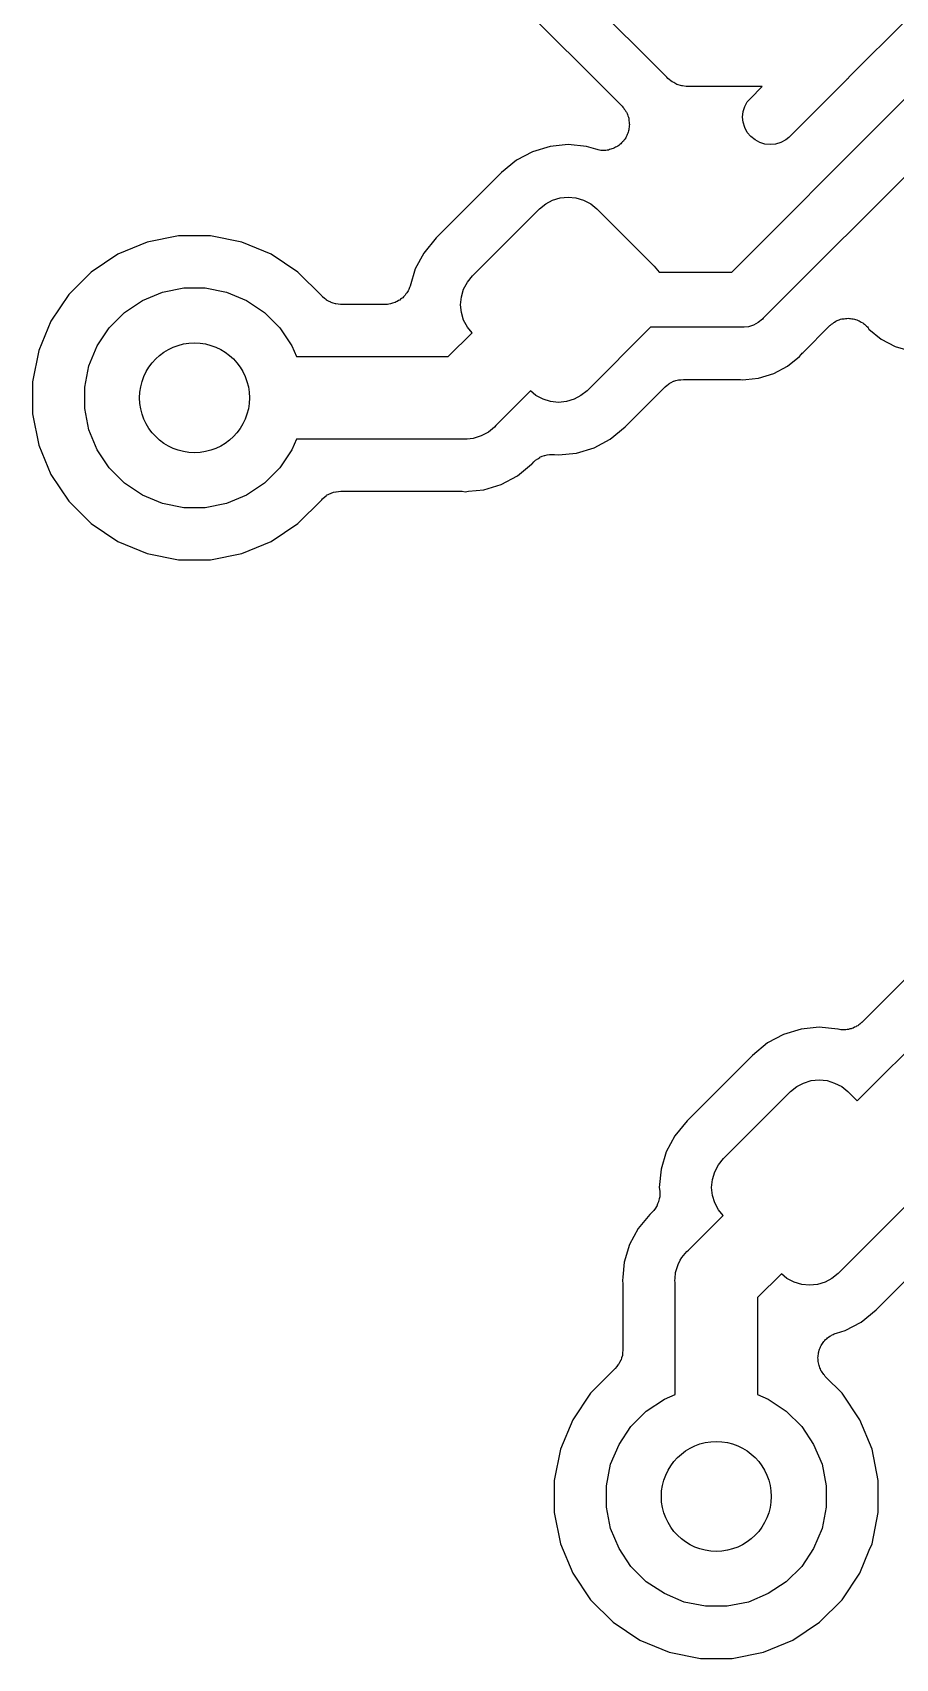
# Model space of a CAD drawing. Extents: x 100.2 to 129.8, y -164.8 to -95.2.
# Drawn here: x 107.01 to 110.15, y -132.59 to -126.67 of the extents above; entities that cross this region are included whole.
import ezdxf

# ---------------------------------------------------------------- set-up
doc = ezdxf.new("R2010")
doc.units = 0
doc.layers.add('BLACK', color=7, linetype='CONTINUOUS')

msp = doc.modelspace()

# ---------------------------------------------------------------- linework, layer by layer
at = {"layer": 'BLACK', "linetype": 'CONTINUOUS'}
for p, q in [((109.32, -126.833), (108.723, -126.236)), ((108.672, -126.453), (109.156, -126.937)), ((110.195, -126.621), (109.983, -126.833)), ((110.124, -126.974), (110.337, -126.762)), ((109.323, -126.837), (109.32, -126.833)), ((109.339, -126.849), (109.323, -126.837)), ((109.345, -126.852), (109.339, -126.849)), ((109.356, -126.859), (109.345, -126.852)), ((109.375, -126.864), (109.356, -126.859)), ((109.377, -126.864), (109.375, -126.864)), ((109.39, -126.866), (109.377, -126.864)), ((109.976, -126.84), (109.764, -127.052)), ((109.98, -126.837), (109.976, -126.84)), ((109.983, -126.833), (109.98, -126.837)), ((109.395, -126.866), (109.39, -126.866)), ((109.39, -126.866), (109.39, -126.866)), ((109.399, -126.866), (109.395, -126.866)), ((109.667, -126.866), (109.399, -126.866)), ((109.604, -126.939), (109.613, -126.922)), ((109.613, -126.922), (109.623, -126.911)), ((109.623, -126.911), (109.667, -126.866)), ((109.156, -126.937), (109.157, -126.938)), ((109.157, -126.938), (109.16, -126.942)), ((109.16, -126.942), (109.163, -126.945)), ((109.163, -126.945), (109.165, -126.949)), ((109.165, -126.949), (109.168, -126.953)), ((109.168, -126.953), (109.17, -126.957)), ((109.17, -126.957), (109.173, -126.96)), ((109.173, -126.96), (109.175, -126.965)), ((109.175, -126.965), (109.177, -126.969)), ((109.177, -126.969), (109.178, -126.973)), ((109.178, -126.973), (109.18, -126.978)), ((109.18, -126.978), (109.181, -126.982)), ((109.181, -126.982), (109.182, -126.987)), ((109.556, -127.543), (110.124, -126.974)), ((109.596, -126.978), (109.598, -126.958)), ((109.598, -126.997), (109.596, -126.978)), ((109.598, -126.958), (109.604, -126.939)), ((110.124, -126.974), (110.124, -126.974)), ((109.176, -127.041), (109.174, -127.045)), ((109.178, -127.037), (109.176, -127.041)), ((109.179, -127.033), (109.178, -127.037)), ((109.18, -127.028), (109.179, -127.033)), ((109.182, -127.024), (109.18, -127.028)), ((109.182, -126.987), (109.182, -126.991)), ((109.182, -126.991), (109.183, -126.996)), ((109.183, -127.014), (109.182, -127.019)), ((109.182, -127.019), (109.182, -127.024)), ((109.183, -126.996), (109.183, -127.001)), ((109.183, -127.001), (109.184, -127.005)), ((109.184, -127.005), (109.183, -127.01)), ((109.183, -127.01), (109.183, -127.014)), ((109.604, -127.016), (109.598, -126.997)), ((109.613, -127.034), (109.604, -127.016)), ((109.626, -127.049), (109.613, -127.034)), ((108.895, -127.085), (108.831, -127.104)), ((108.961, -127.078), (108.895, -127.085)), ((109.027, -127.085), (108.961, -127.078)), ((109.061, -127.095), (109.027, -127.085)), ((109.066, -127.096), (109.061, -127.095)), ((109.07, -127.097), (109.066, -127.096)), ((109.075, -127.098), (109.07, -127.097)), ((109.079, -127.099), (109.075, -127.098)), ((109.084, -127.099), (109.079, -127.099)), ((109.088, -127.099), (109.084, -127.099)), ((109.093, -127.099), (109.088, -127.099)), ((109.098, -127.099), (109.093, -127.099)), ((109.102, -127.098), (109.098, -127.099)), ((109.107, -127.098), (109.102, -127.098)), ((109.111, -127.096), (109.107, -127.098)), ((109.116, -127.095), (109.111, -127.096)), ((109.12, -127.094), (109.116, -127.095)), ((109.125, -127.092), (109.12, -127.094)), ((109.129, -127.09), (109.125, -127.092)), ((109.133, -127.088), (109.129, -127.09)), ((109.137, -127.086), (109.133, -127.088)), ((109.141, -127.084), (109.137, -127.086)), ((109.145, -127.081), (109.141, -127.084)), ((109.149, -127.078), (109.145, -127.081)), ((109.152, -127.075), (109.149, -127.078)), ((109.155, -127.072), (109.152, -127.075)), ((109.158, -127.068), (109.155, -127.072)), ((109.162, -127.065), (109.158, -127.068)), ((109.164, -127.061), (109.162, -127.065)), ((109.167, -127.058), (109.164, -127.061)), ((109.17, -127.054), (109.167, -127.058)), ((109.172, -127.05), (109.17, -127.054)), ((109.174, -127.045), (109.172, -127.05)), ((109.641, -127.061), (109.626, -127.049)), ((109.658, -127.071), (109.641, -127.061)), ((109.677, -127.076), (109.658, -127.071)), ((109.697, -127.078), (109.677, -127.076)), ((109.716, -127.076), (109.697, -127.078)), ((109.735, -127.071), (109.716, -127.076)), ((109.753, -127.061), (109.735, -127.071)), ((109.764, -127.052), (109.753, -127.061)), ((108.773, -127.135), (108.718, -127.18)), ((108.831, -127.104), (108.773, -127.135)), ((110.266, -127.116), (109.671, -127.71)), ((108.718, -127.18), (108.48, -127.418)), ((108.879, -127.294), (108.904, -127.28)), ((108.904, -127.28), (108.932, -127.272)), ((108.932, -127.272), (108.961, -127.269)), ((108.961, -127.269), (108.989, -127.272)), ((108.989, -127.272), (109.017, -127.28)), ((109.017, -127.28), (109.043, -127.294)), ((108.612, -127.556), (108.856, -127.312)), ((108.856, -127.312), (108.879, -127.294)), ((109.043, -127.294), (109.065, -127.312)), ((109.065, -127.312), (109.274, -127.521)), ((107.428, -127.433), (107.321, -127.477)), ((107.542, -127.41), (107.428, -127.433)), ((107.658, -127.41), (107.542, -127.41)), ((107.772, -127.433), (107.658, -127.41)), ((107.879, -127.477), (107.772, -127.433)), ((108.48, -127.418), (108.435, -127.473)), ((107.321, -127.477), (107.224, -127.542)), ((107.976, -127.542), (107.879, -127.477)), ((108.435, -127.473), (108.404, -127.531)), ((107.224, -127.542), (107.142, -127.624)), ((108.063, -127.629), (107.976, -127.542)), ((108.404, -127.531), (108.385, -127.593)), ((108.594, -127.579), (108.612, -127.556)), ((109.274, -127.521), (109.292, -127.543)), ((109.292, -127.543), (109.556, -127.543)), ((107.142, -127.624), (107.077, -127.721)), ((107.411, -127.646), (107.483, -127.615)), ((107.483, -127.615), (107.561, -127.6)), ((107.561, -127.6), (107.639, -127.6)), ((107.639, -127.6), (107.717, -127.615)), ((107.717, -127.615), (107.789, -127.646)), ((108.065, -127.631), (108.063, -127.629)), ((108.066, -127.632), (108.065, -127.631)), ((108.073, -127.638), (108.066, -127.632)), ((108.066, -127.632), (108.066, -127.632)), ((108.361, -127.632), (108.358, -127.636)), ((108.364, -127.629), (108.361, -127.632)), ((108.367, -127.626), (108.364, -127.629)), ((108.37, -127.622), (108.367, -127.626)), ((108.373, -127.618), (108.37, -127.622)), ((108.375, -127.614), (108.373, -127.618)), ((108.378, -127.611), (108.375, -127.614)), ((108.38, -127.606), (108.378, -127.611)), ((108.382, -127.602), (108.38, -127.606)), ((108.383, -127.598), (108.382, -127.602)), ((108.385, -127.594), (108.383, -127.598)), ((108.385, -127.593), (108.385, -127.594)), ((108.569, -127.661), (108.572, -127.632)), ((108.572, -127.632), (108.58, -127.604)), ((108.58, -127.604), (108.594, -127.579)), ((107.289, -127.745), (107.345, -127.689)), ((107.345, -127.689), (107.411, -127.646)), ((107.789, -127.646), (107.855, -127.689)), ((107.855, -127.689), (107.911, -127.745)), ((108.08, -127.643), (108.073, -127.638)), ((108.08, -127.644), (108.08, -127.643)), ((108.088, -127.648), (108.08, -127.644)), ((108.08, -127.644), (108.08, -127.644)), ((108.096, -127.652), (108.088, -127.648)), ((108.097, -127.653), (108.096, -127.652)), ((108.096, -127.652), (108.096, -127.652)), ((108.105, -127.655), (108.097, -127.653)), ((108.113, -127.658), (108.105, -127.655)), ((108.114, -127.658), (108.113, -127.658)), ((108.123, -127.659), (108.114, -127.658)), ((108.114, -127.658), (108.114, -127.658)), ((108.132, -127.66), (108.123, -127.659)), ((108.133, -127.66), (108.132, -127.66)), ((108.294, -127.66), (108.133, -127.66)), ((108.133, -127.66), (108.133, -127.66)), ((108.133, -127.66), (108.133, -127.66)), ((108.133, -127.66), (108.133, -127.66)), ((108.299, -127.66), (108.294, -127.66)), ((108.303, -127.66), (108.299, -127.66)), ((108.308, -127.659), (108.303, -127.66)), ((108.313, -127.658), (108.308, -127.659)), ((108.317, -127.657), (108.313, -127.658)), ((108.321, -127.656), (108.317, -127.657)), ((108.326, -127.654), (108.321, -127.656)), ((108.331, -127.653), (108.326, -127.654)), ((108.334, -127.651), (108.331, -127.653)), ((108.338, -127.649), (108.334, -127.651)), ((108.343, -127.646), (108.338, -127.649)), ((108.347, -127.644), (108.343, -127.646)), ((108.35, -127.641), (108.347, -127.644)), ((108.354, -127.639), (108.35, -127.641)), ((108.358, -127.636), (108.354, -127.639)), ((108.572, -127.689), (108.569, -127.661)), ((108.58, -127.717), (108.572, -127.689)), ((107.077, -127.721), (107.033, -127.828)), ((107.246, -127.811), (107.289, -127.745)), ((107.911, -127.745), (107.954, -127.811)), ((108.594, -127.743), (108.58, -127.717)), ((108.611, -127.763), (108.594, -127.743)), ((109.26, -127.743), (109.03, -127.974)), ((109.592, -127.743), (109.26, -127.743)), ((109.597, -127.743), (109.592, -127.743)), ((109.602, -127.743), (109.597, -127.743)), ((109.617, -127.741), (109.602, -127.743)), ((109.602, -127.743), (109.602, -127.743)), ((109.636, -127.736), (109.617, -127.741)), ((109.653, -127.726), (109.636, -127.736)), ((109.668, -127.714), (109.653, -127.726)), ((109.671, -127.71), (109.668, -127.714)), ((109.816, -127.835), (109.912, -127.738)), ((109.912, -127.738), (109.913, -127.737)), ((109.913, -127.737), (109.916, -127.735)), ((109.916, -127.735), (109.92, -127.732)), ((109.92, -127.732), (109.924, -127.729)), ((109.924, -127.729), (109.928, -127.726)), ((109.928, -127.726), (109.931, -127.724)), ((109.931, -127.724), (109.935, -127.721)), ((109.935, -127.721), (109.94, -127.719)), ((109.94, -127.719), (109.944, -127.717)), ((109.944, -127.717), (109.948, -127.716)), ((109.948, -127.716), (109.952, -127.714)), ((109.952, -127.714), (109.957, -127.713)), ((109.957, -127.713), (109.962, -127.712)), ((109.962, -127.712), (109.966, -127.712)), ((109.966, -127.712), (109.97, -127.711)), ((109.97, -127.711), (109.975, -127.711)), ((109.975, -127.711), (109.98, -127.71)), ((109.98, -127.71), (109.985, -127.711)), ((109.985, -127.711), (109.989, -127.711)), ((109.989, -127.711), (109.994, -127.712)), ((109.994, -127.712), (109.999, -127.712)), ((109.999, -127.712), (110.003, -127.714)), ((110.003, -127.714), (110.007, -127.715)), ((110.007, -127.715), (110.012, -127.716)), ((110.012, -127.716), (110.016, -127.718)), ((110.016, -127.718), (110.02, -127.72)), ((110.02, -127.72), (110.024, -127.722)), ((110.024, -127.722), (110.028, -127.724)), ((110.028, -127.724), (110.033, -127.727)), ((110.033, -127.727), (110.036, -127.73)), ((110.036, -127.73), (110.04, -127.732)), ((110.04, -127.732), (110.043, -127.736)), ((110.043, -127.736), (110.047, -127.739)), ((110.047, -127.739), (110.05, -127.742)), ((110.05, -127.742), (110.053, -127.745)), ((110.053, -127.745), (110.056, -127.75)), ((110.056, -127.75), (110.1, -127.786)), ((107.215, -127.883), (107.246, -127.811)), ((107.954, -127.811), (107.971, -127.85)), ((108.524, -127.85), (108.611, -127.763)), ((110.1, -127.786), (110.151, -127.813)), ((107.033, -127.828), (107.01, -127.942)), ((107.971, -127.85), (108.524, -127.85)), ((109.759, -127.885), (109.803, -127.849)), ((109.803, -127.849), (109.809, -127.842)), ((109.809, -127.842), (109.81, -127.841)), ((109.81, -127.841), (109.813, -127.838)), ((109.813, -127.838), (109.816, -127.835)), ((110.151, -127.813), (110.198, -127.827)), ((107.2, -127.961), (107.215, -127.883)), ((109.607, -127.933), (109.654, -127.929)), ((109.654, -127.929), (109.709, -127.912)), ((109.709, -127.912), (109.759, -127.885)), ((107.01, -127.942), (107.01, -128.058)), ((107.2, -128.039), (107.2, -127.961)), ((108.823, -127.975), (108.697, -128.101)), ((108.843, -127.992), (108.823, -127.975)), ((109.03, -127.974), (109.007, -127.992)), ((109.168, -128.106), (109.313, -127.961)), ((109.313, -127.961), (109.314, -127.96)), ((109.313, -127.961), (109.313, -127.961)), ((109.313, -127.961), (109.313, -127.961)), ((109.313, -127.961), (109.313, -127.961)), ((109.314, -127.96), (109.321, -127.954)), ((109.321, -127.954), (109.328, -127.949)), ((109.328, -127.948), (109.336, -127.944)), ((109.328, -127.949), (109.328, -127.948)), ((109.328, -127.949), (109.328, -127.949)), ((109.336, -127.944), (109.344, -127.94)), ((109.344, -127.94), (109.344, -127.94)), ((109.344, -127.94), (109.345, -127.94)), ((109.345, -127.94), (109.353, -127.937)), ((109.353, -127.937), (109.362, -127.935)), ((109.362, -127.935), (109.362, -127.935)), ((109.362, -127.935), (109.363, -127.935)), ((109.363, -127.935), (109.371, -127.934)), ((109.371, -127.934), (109.38, -127.933)), ((109.38, -127.933), (109.578, -127.933)), ((109.578, -127.933), (109.58, -127.933)), ((109.58, -127.933), (109.584, -127.933)), ((109.584, -127.933), (109.588, -127.933)), ((109.588, -127.933), (109.597, -127.934)), ((109.597, -127.934), (109.607, -127.933)), ((109.607, -127.933), (109.607, -127.933)), ((107.215, -128.117), (107.2, -128.039)), ((108.869, -128.005), (108.843, -127.992)), ((108.896, -128.014), (108.869, -128.005)), ((108.925, -128.017), (108.896, -128.014)), ((108.954, -128.014), (108.925, -128.017)), ((108.982, -128.005), (108.954, -128.014)), ((109.007, -127.992), (108.982, -128.005)), ((107.01, -128.058), (107.033, -128.172)), ((108.692, -128.107), (108.67, -128.125)), ((108.697, -128.101), (108.692, -128.107)), ((109.113, -128.151), (109.168, -128.106)), ((107.246, -128.189), (107.215, -128.117)), ((107.971, -128.15), (107.954, -128.189)), ((108.579, -128.15), (107.971, -128.15)), ((108.586, -128.151), (108.579, -128.15)), ((108.593, -128.15), (108.586, -128.151)), ((108.615, -128.148), (108.593, -128.15)), ((108.593, -128.15), (108.593, -128.15)), ((108.644, -128.139), (108.615, -128.148)), ((108.67, -128.125), (108.644, -128.139)), ((109.055, -128.182), (109.113, -128.151)), ((107.033, -128.172), (107.077, -128.279)), ((107.289, -128.255), (107.246, -128.189)), ((107.954, -128.189), (107.911, -128.255)), ((108.836, -128.233), (108.842, -128.227)), ((108.842, -128.227), (108.85, -128.222)), ((108.842, -128.227), (108.842, -128.227)), ((108.842, -128.227), (108.842, -128.227)), ((108.85, -128.222), (108.857, -128.217)), ((108.857, -128.217), (108.858, -128.217)), ((108.858, -128.216), (108.866, -128.213)), ((108.858, -128.217), (108.858, -128.216)), ((108.866, -128.213), (108.874, -128.21)), ((108.874, -128.21), (108.875, -128.21)), ((108.875, -128.21), (108.884, -128.208)), ((108.875, -128.21), (108.875, -128.21)), ((108.884, -128.208), (108.893, -128.206)), ((108.893, -128.206), (108.893, -128.206)), ((108.893, -128.206), (108.893, -128.206)), ((108.893, -128.206), (108.902, -128.206)), ((108.902, -128.206), (108.911, -128.206)), ((108.911, -128.206), (108.925, -128.208)), ((108.925, -128.208), (108.991, -128.201)), ((108.991, -128.201), (109.055, -128.182)), ((107.077, -128.279), (107.142, -128.376)), ((107.345, -128.311), (107.289, -128.255)), ((107.911, -128.255), (107.855, -128.311)), ((108.717, -128.316), (108.776, -128.284)), ((108.776, -128.284), (108.827, -128.242)), ((108.827, -128.242), (108.828, -128.241)), ((108.828, -128.241), (108.829, -128.24)), ((108.829, -128.24), (108.836, -128.233)), ((108.829, -128.24), (108.829, -128.24)), ((108.829, -128.24), (108.829, -128.24)), ((108.829, -128.24), (108.829, -128.24)), ((107.411, -128.354), (107.345, -128.311)), ((107.855, -128.311), (107.789, -128.354)), ((108.098, -128.347), (108.106, -128.344)), ((108.106, -128.344), (108.115, -128.342)), ((108.115, -128.342), (108.115, -128.342)), ((108.115, -128.342), (108.116, -128.342)), ((108.116, -128.342), (108.124, -128.341)), ((108.124, -128.341), (108.133, -128.34)), ((108.133, -128.34), (108.565, -128.34)), ((108.565, -128.34), (108.566, -128.34)), ((108.566, -128.34), (108.57, -128.34)), ((108.57, -128.34), (108.574, -128.34)), ((108.574, -128.34), (108.586, -128.342)), ((108.586, -128.342), (108.598, -128.34)), ((108.598, -128.34), (108.653, -128.335)), ((108.598, -128.34), (108.598, -128.34)), ((108.653, -128.335), (108.717, -128.316)), ((107.142, -128.376), (107.224, -128.458)), ((107.483, -128.385), (107.411, -128.354)), ((107.561, -128.4), (107.483, -128.385)), ((107.639, -128.4), (107.561, -128.4)), ((107.717, -128.385), (107.639, -128.4)), ((107.789, -128.354), (107.717, -128.385)), ((107.976, -128.458), (108.064, -128.371)), ((108.064, -128.371), (108.066, -128.368)), ((108.066, -128.368), (108.067, -128.367)), ((108.067, -128.367), (108.074, -128.361)), ((108.067, -128.367), (108.067, -128.367)), ((108.074, -128.361), (108.081, -128.356)), ((108.081, -128.355), (108.089, -128.351)), ((108.081, -128.356), (108.081, -128.355)), ((108.081, -128.356), (108.081, -128.356)), ((108.089, -128.351), (108.097, -128.347)), ((108.097, -128.347), (108.097, -128.347)), ((108.097, -128.347), (108.098, -128.347)), ((107.224, -128.458), (107.321, -128.523)), ((107.879, -128.523), (107.976, -128.458)), ((107.321, -128.523), (107.428, -128.567)), ((107.772, -128.567), (107.879, -128.523)), ((107.428, -128.567), (107.542, -128.59)), ((107.658, -128.59), (107.772, -128.567)), ((107.542, -128.59), (107.658, -128.59)), ((110.696, -129.608), (110.03, -130.274)), ((110.013, -130.56), (110.84, -129.733)), ((109.809, -130.299), (109.745, -130.318)), ((109.875, -130.292), (109.809, -130.299)), ((109.943, -130.299), (109.875, -130.292)), ((109.944, -130.299), (109.943, -130.299)), ((109.949, -130.3), (109.944, -130.299)), ((109.986, -130.298), (109.981, -130.3)), ((109.991, -130.297), (109.986, -130.298)), ((109.994, -130.296), (109.991, -130.297)), ((109.999, -130.295), (109.994, -130.296)), ((110.003, -130.292), (109.999, -130.295)), ((110.008, -130.29), (110.003, -130.292)), ((110.011, -130.288), (110.008, -130.29)), ((110.015, -130.286), (110.011, -130.288)), ((110.019, -130.283), (110.015, -130.286)), ((110.023, -130.28), (110.019, -130.283)), ((110.026, -130.277), (110.023, -130.28)), ((110.029, -130.275), (110.026, -130.277)), ((110.03, -130.274), (110.029, -130.275)), ((109.687, -130.349), (109.632, -130.394)), ((109.745, -130.318), (109.687, -130.349)), ((109.954, -130.301), (109.949, -130.3)), ((109.958, -130.301), (109.954, -130.301)), ((109.962, -130.301), (109.958, -130.301)), ((109.967, -130.301), (109.962, -130.301)), ((109.972, -130.301), (109.967, -130.301)), ((109.977, -130.3), (109.972, -130.301)), ((109.981, -130.3), (109.977, -130.3)), ((109.632, -130.394), (109.394, -130.632)), ((109.526, -130.77), (109.77, -130.526)), ((109.77, -130.526), (109.793, -130.508)), ((109.793, -130.508), (109.818, -130.495)), ((109.818, -130.495), (109.846, -130.486)), ((109.846, -130.486), (109.875, -130.483)), ((109.875, -130.483), (109.904, -130.486)), ((109.904, -130.486), (109.931, -130.495)), ((109.931, -130.495), (109.957, -130.508)), ((109.957, -130.508), (109.979, -130.526)), ((109.979, -130.526), (110.013, -130.56)), ((109.394, -130.632), (109.349, -130.687)), ((109.349, -130.687), (109.318, -130.745)), ((109.318, -130.745), (109.299, -130.809)), ((109.508, -130.793), (109.526, -130.77)), ((109.299, -130.809), (109.292, -130.875)), ((109.486, -130.846), (109.495, -130.818)), ((109.495, -130.818), (109.508, -130.793)), ((109.292, -130.875), (109.294, -130.889)), ((109.294, -130.889), (109.294, -130.889)), ((109.294, -130.889), (109.294, -130.889)), ((109.294, -130.889), (109.294, -130.889)), ((109.294, -130.889), (109.294, -130.89)), ((109.294, -130.89), (109.294, -130.899)), ((109.483, -130.875), (109.486, -130.846)), ((109.486, -130.904), (109.483, -130.875)), ((109.282, -130.944), (109.278, -130.951)), ((109.283, -130.944), (109.282, -130.944)), ((109.286, -130.935), (109.283, -130.943)), ((109.283, -130.943), (109.283, -130.944)), ((109.29, -130.927), (109.286, -130.935)), ((109.292, -130.917), (109.29, -130.926)), ((109.29, -130.926), (109.29, -130.926)), ((109.29, -130.926), (109.29, -130.927)), ((109.294, -130.909), (109.292, -130.917)), ((109.294, -130.899), (109.294, -130.908)), ((109.294, -130.908), (109.294, -130.908)), ((109.294, -130.908), (109.294, -130.909)), ((109.495, -130.931), (109.486, -130.904)), ((109.508, -130.957), (109.495, -130.931)), ((110.188, -130.944), (109.944, -131.188)), ((109.258, -130.973), (109.216, -131.024)), ((109.259, -130.972), (109.258, -130.973)), ((109.266, -130.965), (109.259, -130.972)), ((109.272, -130.959), (109.266, -130.965)), ((109.273, -130.959), (109.272, -130.959)), ((109.272, -130.959), (109.272, -130.959)), ((109.278, -130.951), (109.273, -130.959)), ((109.399, -131.103), (109.525, -130.977)), ((109.525, -130.977), (109.508, -130.957)), ((109.216, -131.024), (109.184, -131.083)), ((109.184, -131.083), (109.165, -131.147)), ((109.375, -131.13), (109.387, -131.115)), ((109.387, -131.115), (109.393, -131.108)), ((109.393, -131.108), (109.399, -131.103)), ((110.082, -131.32), (110.32, -131.082)), ((109.165, -131.147), (109.16, -131.202)), ((109.35, -131.206), (109.352, -131.185)), ((109.352, -131.185), (109.361, -131.156)), ((109.361, -131.156), (109.369, -131.14)), ((109.369, -131.14), (109.375, -131.13)), ((109.16, -131.202), (109.158, -131.214)), ((109.158, -131.214), (109.16, -131.226)), ((109.16, -131.202), (109.16, -131.202)), ((109.16, -131.226), (109.16, -131.227)), ((109.16, -131.227), (109.16, -131.231)), ((109.16, -131.231), (109.16, -131.235)), ((109.16, -131.235), (109.16, -131.467)), ((109.349, -131.214), (109.35, -131.206)), ((109.35, -131.221), (109.349, -131.214)), ((109.35, -131.629), (109.35, -131.221)), ((109.737, -131.189), (109.65, -131.276)), ((109.757, -131.206), (109.737, -131.189)), ((109.783, -131.22), (109.757, -131.206)), ((109.811, -131.228), (109.783, -131.22)), ((109.839, -131.231), (109.811, -131.228)), ((109.868, -131.228), (109.839, -131.231)), ((109.896, -131.22), (109.868, -131.228)), ((109.921, -131.206), (109.896, -131.22)), ((109.944, -131.188), (109.921, -131.206)), ((109.65, -131.276), (109.65, -131.629)), ((110.027, -131.365), (110.082, -131.32)), ((109.902, -131.426), (109.905, -131.423)), ((109.905, -131.423), (109.909, -131.42)), ((109.909, -131.42), (109.913, -131.417)), ((109.913, -131.417), (109.917, -131.415)), ((109.917, -131.415), (109.92, -131.413)), ((109.92, -131.413), (109.925, -131.411)), ((109.925, -131.411), (109.929, -131.408)), ((109.929, -131.408), (109.933, -131.407)), ((109.933, -131.407), (109.938, -131.405)), ((109.938, -131.405), (109.969, -131.396)), ((109.969, -131.396), (110.027, -131.365)), ((109.159, -131.477), (109.158, -131.486)), ((109.16, -131.468), (109.159, -131.477)), ((109.16, -131.467), (109.16, -131.467)), ((109.16, -131.467), (109.16, -131.467)), ((109.16, -131.467), (109.16, -131.467)), ((109.16, -131.467), (109.16, -131.468)), ((109.871, -131.487), (109.872, -131.482)), ((109.872, -131.477), (109.873, -131.473)), ((109.872, -131.482), (109.872, -131.477)), ((109.873, -131.473), (109.874, -131.468)), ((109.874, -131.468), (109.876, -131.464)), ((109.876, -131.464), (109.878, -131.459)), ((109.878, -131.459), (109.88, -131.455)), ((109.88, -131.455), (109.882, -131.451)), ((109.882, -131.451), (109.884, -131.447)), ((109.884, -131.447), (109.887, -131.443)), ((109.887, -131.443), (109.889, -131.44)), ((109.889, -131.44), (109.892, -131.436)), ((109.892, -131.436), (109.895, -131.432)), ((109.895, -131.432), (109.898, -131.429)), ((109.898, -131.429), (109.902, -131.426)), ((109.129, -131.537), (109.042, -131.624)), ((109.131, -131.535), (109.129, -131.537)), ((109.132, -131.534), (109.131, -131.535)), ((109.138, -131.527), (109.132, -131.534)), ((109.132, -131.534), (109.132, -131.534)), ((109.143, -131.52), (109.138, -131.527)), ((109.144, -131.52), (109.143, -131.52)), ((109.148, -131.512), (109.144, -131.52)), ((109.144, -131.52), (109.144, -131.52)), ((109.152, -131.504), (109.148, -131.512)), ((109.153, -131.503), (109.152, -131.504)), ((109.152, -131.504), (109.152, -131.504)), ((109.155, -131.495), (109.153, -131.503)), ((109.158, -131.487), (109.155, -131.495)), ((109.158, -131.486), (109.158, -131.486)), ((109.158, -131.486), (109.158, -131.487)), ((109.87, -131.495), (109.871, -131.491)), ((109.871, -131.5), (109.87, -131.495)), ((109.871, -131.491), (109.871, -131.487)), ((109.871, -131.505), (109.871, -131.5)), ((109.871, -131.509), (109.871, -131.505)), ((109.872, -131.514), (109.871, -131.509)), ((109.873, -131.519), (109.872, -131.514)), ((109.874, -131.523), (109.873, -131.519)), ((109.876, -131.527), (109.874, -131.523)), ((109.877, -131.532), (109.876, -131.527)), ((109.879, -131.536), (109.877, -131.532)), ((109.881, -131.541), (109.879, -131.536)), ((109.883, -131.544), (109.881, -131.541)), ((109.885, -131.548), (109.883, -131.544)), ((109.889, -131.552), (109.885, -131.548)), ((109.891, -131.556), (109.889, -131.552)), ((109.894, -131.559), (109.891, -131.556)), ((109.897, -131.563), (109.894, -131.559)), ((109.898, -131.564), (109.897, -131.563)), ((109.958, -131.624), (109.898, -131.564)), ((109.042, -131.624), (108.977, -131.721)), ((109.245, -131.689), (109.311, -131.646)), ((109.311, -131.646), (109.35, -131.629)), ((109.65, -131.629), (109.689, -131.646)), ((109.689, -131.646), (109.755, -131.689)), ((110.023, -131.721), (109.958, -131.624)), ((109.189, -131.745), (109.245, -131.689)), ((109.755, -131.689), (109.811, -131.745)), ((108.977, -131.721), (108.933, -131.828)), ((109.146, -131.811), (109.189, -131.745)), ((109.811, -131.745), (109.854, -131.811)), ((110.067, -131.828), (110.023, -131.721)), ((108.933, -131.828), (108.91, -131.942)), ((109.115, -131.883), (109.146, -131.811)), ((109.854, -131.811), (109.885, -131.883)), ((110.09, -131.942), (110.067, -131.828)), ((109.1, -131.961), (109.115, -131.883)), ((109.885, -131.883), (109.9, -131.961)), ((108.91, -131.942), (108.91, -132.058)), ((110.09, -132.058), (110.09, -131.942)), ((109.1, -132.039), (109.1, -131.961)), ((109.9, -131.961), (109.9, -132.039)), ((108.91, -132.058), (108.933, -132.172)), ((109.115, -132.117), (109.1, -132.039)), ((109.9, -132.039), (109.885, -132.117)), ((110.067, -132.172), (110.09, -132.058)), ((109.146, -132.189), (109.115, -132.117)), ((109.885, -132.117), (109.854, -132.189)), ((108.933, -132.172), (108.977, -132.279)), ((109.189, -132.255), (109.146, -132.189)), ((109.854, -132.189), (109.811, -132.255)), ((110.057, -132.196), (110.067, -132.172)), ((110.023, -132.279), (110.057, -132.196)), ((110.057, -132.196), (110.057, -132.196)), ((108.977, -132.279), (109.042, -132.376)), ((109.245, -132.311), (109.189, -132.255)), ((109.311, -132.354), (109.245, -132.311)), ((109.755, -132.311), (109.689, -132.354)), ((109.811, -132.255), (109.755, -132.311)), ((109.958, -132.376), (110.023, -132.279)), ((109.383, -132.385), (109.311, -132.354)), ((109.689, -132.354), (109.617, -132.385)), ((109.042, -132.376), (109.124, -132.458)), ((109.461, -132.4), (109.383, -132.385)), ((109.539, -132.4), (109.461, -132.4)), ((109.617, -132.385), (109.539, -132.4)), ((109.876, -132.458), (109.958, -132.376)), ((109.124, -132.458), (109.221, -132.523)), ((109.779, -132.523), (109.876, -132.458)), ((109.221, -132.523), (109.328, -132.567)), ((109.672, -132.567), (109.779, -132.523)), ((109.328, -132.567), (109.442, -132.59)), ((109.442, -132.59), (109.558, -132.59)), ((109.558, -132.59), (109.672, -132.567))]:
    msp.add_line(p, q, dxfattribs=at)
at = {"layer": 'BLACK'}
for centre in [(107.6, -128), (109.5, -132)]:
    msp.add_circle(centre, 0.2, dxfattribs=at)

doc.saveas('drawing.dxf')
